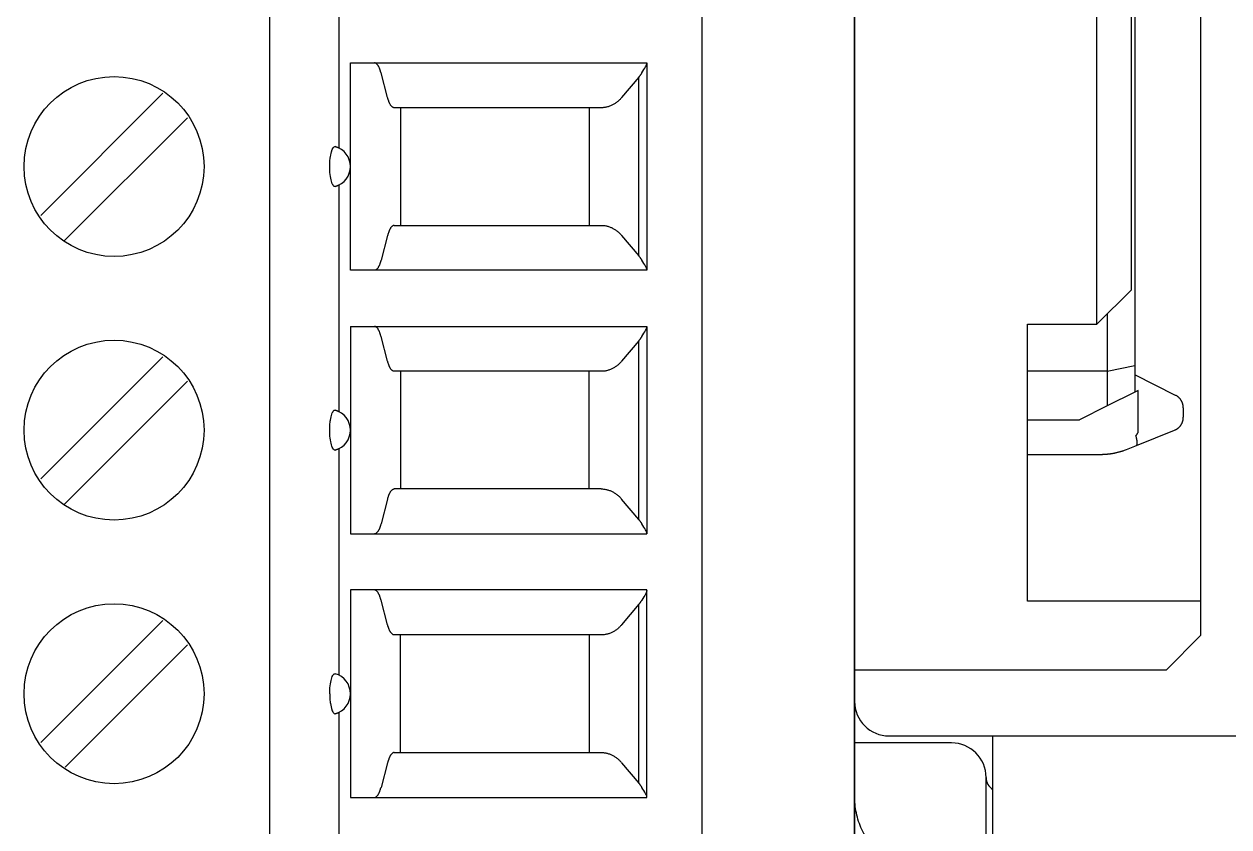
# Model space of a CAD drawing. Header units: millimetres. Extents: x 0 to 900, y 0 to 297.
# Drawn here: x 667.116 to 669.292, y 141.866 to 143.317 of the extents above; entities that cross this region are included whole.
import ezdxf

# ---------------------------------------------------------------- set-up
doc = ezdxf.new("R2010")
doc.units = ezdxf.units.MM

msp = doc.modelspace()

# ---------------------------------------------------------------- linework, layer by layer
at = {"color": 7, "linetype": 'Continuous'}
for p, q in [((668.61628072, 139.68042821), (668.61628072, 150.80542821)), ((668.61628072, 150.80542821), (668.61628072, 139.68042821)), ((669.24128072, 144.88667821), (669.24128072, 142.21167821)), ((669.12253072, 144.44667821), (669.12253072, 142.65167821)), ((669.05378197, 142.77417946), (669.05378197, 144.32418071)), ((669.11628072, 142.83667821), (669.11628072, 144.26167821)), ((667.56014697, 141.34292946), (667.56014697, 143.82292821)), ((668.34128197, 141.34292946), (668.34128197, 143.82292821)), ((667.68505947, 143.09268446), (667.68505947, 143.50192321)), ((667.70578447, 143.24667946), (668.24128072, 143.24667946)), ((667.70578447, 142.87167946), (667.70578447, 143.24667946)), ((668.23212197, 143.22837321), (668.23398235, 143.23141321)), ((668.23398235, 143.23141321), (668.2357101, 143.23424396)), ((668.2357101, 143.23424396), (668.23727572, 143.23685758)), ((668.23727572, 143.23685758), (668.23863447, 143.23921758)), ((668.23863447, 143.23921758), (668.23974585, 143.24129096)), ((668.23974585, 143.24129096), (668.24057772, 143.24305721)), ((668.24057772, 143.24305721), (668.24110072, 143.24450071)), ((668.24110072, 143.24450071), (668.24128072, 143.24559071)), ((668.24128072, 143.24667946), (668.24128072, 142.87167946)), ((667.77289072, 143.18373446), (667.76093072, 143.22837321)), ((668.22665697, 143.22077446), (668.19557822, 143.18373446)), ((668.22665697, 142.89758446), (668.22665697, 143.22077446)), ((667.14635572, 142.97094696), (667.36701197, 143.19160321)), ((668.15849572, 143.16542821), (667.78473072, 143.16542821)), ((667.79621447, 143.16542821), (667.79621447, 142.95292696)), ((668.13715197, 143.16542821), (668.13715197, 142.95292696)), ((667.41120697, 143.14740946), (667.18811897, 142.92432146)), ((667.66951785, 143.07691533), (667.67003135, 143.08006446)), ((667.67003135, 143.08006446), (667.6706276, 143.08300008)), ((667.6706276, 143.08300008), (667.67129747, 143.08567583)), ((667.67129747, 143.08567583), (667.67282885, 143.09015408)), ((667.67282885, 143.09015408), (667.67367885, 143.09192258)), ((667.67367885, 143.09192258), (667.67456897, 143.09333846)), ((667.67456897, 143.09333846), (667.67548897, 143.09439083)), ((667.67548897, 143.09439083), (667.6764376, 143.09507758)), ((667.6764376, 143.09507758), (667.67739947, 143.09538383)), ((667.67739947, 143.09538383), (667.67836072, 143.09530446)), ((667.66825447, 143.05917821), (667.66833235, 143.06102733)), ((667.6683336, 143.05733158), (667.66825447, 143.05917821)), ((667.66833235, 143.06102733), (667.6683691, 143.06287021)), ((667.6683691, 143.05548846), (667.6683336, 143.05733158)), ((667.6683691, 143.06287021), (667.66851385, 143.06652608)), ((667.66851385, 143.06652608), (667.66875572, 143.07011758)), ((667.66875572, 143.07011758), (667.66909197, 143.07359696)), ((667.66909197, 143.07359696), (667.66929385, 143.07527721)), ((667.66929385, 143.07527721), (667.66951785, 143.07691533)), ((667.66851385, 143.05183446), (667.6683691, 143.05548846)), ((667.6687551, 143.04824858), (667.66851385, 143.05183446)), ((667.6690926, 143.04475758), (667.6687551, 143.04824858)), ((667.66952072, 143.04141571), (667.6690926, 143.04475758)), ((667.67003397, 143.03827708), (667.66952072, 143.04141571)), ((667.67062697, 143.03536008), (667.67003397, 143.03827708)), ((667.6712976, 143.03268071), (667.67062697, 143.03536008)), ((667.67203635, 143.03028133), (667.6712976, 143.03268071)), ((667.6728306, 143.02819858), (667.67203635, 143.03028133)), ((667.67367635, 143.02643946), (667.6728306, 143.02819858)), ((667.67456947, 143.02501883), (667.67367635, 143.02643946)), ((667.67549372, 143.02396208), (667.67456947, 143.02501883)), ((667.67643672, 143.02328021), (667.67549372, 143.02396208)), ((667.6773951, 143.02297446), (667.67643672, 143.02328021)), ((667.67836072, 143.02305071), (667.6773951, 143.02297446)), ((667.68505947, 142.61643196), (667.68505947, 143.02567446)), ((667.78473072, 142.95292696), (668.15849572, 142.95292696)), ((667.77289072, 142.93462446), (667.76093072, 142.88998321)), ((668.19557822, 142.93462446), (668.22665697, 142.89758446)), ((668.23398235, 142.88694446), (668.23212197, 142.88998321)), ((668.2357101, 142.88411371), (668.23398235, 142.88694446)), ((668.23727572, 142.88150008), (668.2357101, 142.88411371)), ((668.24128072, 142.87167946), (667.70578447, 142.87167946)), ((668.23863447, 142.87914008), (668.23727572, 142.88150008)), ((668.23974585, 142.87706671), (668.23863447, 142.87914008)), ((668.24057772, 142.87530046), (668.23974585, 142.87706671)), ((668.24110072, 142.87385696), (668.24057772, 142.87530046)), ((668.24128072, 142.87276821), (668.24110072, 142.87385696)), ((669.11628072, 142.83667821), (669.05378072, 142.77417821)), ((668.92878072, 142.77417821), (669.05378072, 142.77417821)), ((668.92878072, 142.27417821), (668.92878072, 142.77417821)), ((669.07253072, 142.79292821), (669.07253197, 142.68936571)), ((667.70578447, 142.77043071), (668.24128072, 142.77043071)), ((667.70578447, 142.77043071), (667.70578447, 142.39542696)), ((667.77289072, 142.70748571), (667.76093072, 142.75212321)), ((668.23212197, 142.75212321), (668.23398235, 142.75516321)), ((668.23398235, 142.75516321), (668.2357101, 142.75799396)), ((668.2357101, 142.75799396), (668.23727572, 142.76060758)), ((668.23727572, 142.76060758), (668.23863447, 142.76296758)), ((668.23863447, 142.76296758), (668.23974585, 142.76504096)), ((668.23974585, 142.76504096), (668.24057772, 142.76680721)), ((668.24057772, 142.76680721), (668.24110072, 142.76825071)), ((668.24110072, 142.76825071), (668.24128072, 142.76933821)), ((668.24128072, 142.77043071), (668.24128072, 142.39542696)), ((668.22665697, 142.74452196), (668.19557822, 142.70748571)), ((668.22665697, 142.42133571), (668.22665697, 142.74452196)), ((667.36701197, 142.71535446), (667.14639822, 142.49474071)), ((668.15849572, 142.68917946), (667.78473072, 142.68917946)), ((667.79621447, 142.68917946), (667.79621447, 142.47667821)), ((668.13715197, 142.47667821), (668.13715197, 142.68917946)), ((669.07253197, 142.68936571), (668.92878072, 142.68917821)), ((669.07253197, 142.68936571), (669.12253072, 142.69953446)), ((669.07253197, 142.68936571), (669.07253197, 142.62667821)), ((667.41120697, 142.67115946), (667.18811822, 142.44807196)), ((669.19621072, 142.64577571), (669.12253072, 142.68261446)), ((669.12253072, 142.65167696), (669.07253197, 142.62667821)), ((669.12829572, 142.65456071), (669.12253072, 142.65167821)), ((669.12829447, 142.57844696), (669.12829447, 142.65456071)), ((669.07253072, 142.62667821), (669.02253072, 142.60167821)), ((669.21003072, 142.62341571), (669.21003072, 142.60610446)), ((667.66929385, 142.59902721), (667.66951785, 142.60066533)), ((667.66951785, 142.60066533), (667.67003135, 142.60381446)), ((667.67003135, 142.60381446), (667.6706276, 142.60675008)), ((667.6706276, 142.60675008), (667.67129747, 142.60942583)), ((667.67129747, 142.60942583), (667.67282885, 142.61390408)), ((667.67282885, 142.61390408), (667.67367885, 142.61567258)), ((667.67367885, 142.61567258), (667.67456897, 142.61708846)), ((667.67456897, 142.61708846), (667.67548897, 142.61814083)), ((667.67548897, 142.61814083), (667.6764376, 142.61882758)), ((667.6764376, 142.61882758), (667.67739947, 142.61913383)), ((667.67739947, 142.61913383), (667.67836072, 142.61905571)), ((668.92878197, 142.60167821), (669.02252947, 142.60167821)), ((667.66832197, 142.58292946), (667.66833235, 142.58477733)), ((667.6683336, 142.58108158), (667.66832197, 142.58292946)), ((667.66833235, 142.58477733), (667.6683691, 142.58662021)), ((667.6683691, 142.57923846), (667.6683336, 142.58108158)), ((667.6683691, 142.58662021), (667.66851385, 142.59027608)), ((667.66851385, 142.57558446), (667.6683691, 142.57923846)), ((667.66851385, 142.59027608), (667.66875572, 142.59386758)), ((667.66875572, 142.59386758), (667.66909197, 142.59734696)), ((667.66909197, 142.59734696), (667.66929385, 142.59902721)), ((669.12517697, 142.55523696), (669.19431572, 142.58289196)), ((667.6687551, 142.57199858), (667.66851385, 142.57558446)), ((667.6690926, 142.56850758), (667.6687551, 142.57199858)), ((667.66952072, 142.56516571), (667.6690926, 142.56850758)), ((667.67003397, 142.56202708), (667.66952072, 142.56516571)), ((667.67062697, 142.55911008), (667.67003397, 142.56202708)), ((667.6712976, 142.55643071), (667.67062697, 142.55911008)), ((667.67203635, 142.55403133), (667.6712976, 142.55643071)), ((667.6728306, 142.55194858), (667.67203635, 142.55403133)), ((667.67367635, 142.55018946), (667.6728306, 142.55194858)), ((667.67456947, 142.54876883), (667.67367635, 142.55018946)), ((667.67549372, 142.54771208), (667.67456947, 142.54876883)), ((667.67643672, 142.54703021), (667.67549372, 142.54771208)), ((667.6773951, 142.54672446), (667.67643672, 142.54703021)), ((667.67836072, 142.54680196), (667.6773951, 142.54672446)), ((667.68505947, 142.14018321), (667.68505947, 142.54942571)), ((668.92878197, 142.53918071), (669.06095822, 142.53917821)), ((669.10738197, 142.54811946), (669.12517697, 142.55523696)), ((668.15849572, 142.47667821), (667.78473072, 142.47667821)), ((667.77289072, 142.45837196), (667.76093072, 142.41373446)), ((668.22665697, 142.42133571), (668.19557822, 142.45837196)), ((668.23398235, 142.41069446), (668.23212197, 142.41373446)), ((668.2357101, 142.40786371), (668.23398235, 142.41069446)), ((668.23727572, 142.40525008), (668.2357101, 142.40786371)), ((668.23863447, 142.40289008), (668.23727572, 142.40525008)), ((667.70578447, 142.39542696), (668.24128072, 142.39542696)), ((668.23974585, 142.40081671), (668.23863447, 142.40289008)), ((668.24057772, 142.39905046), (668.23974585, 142.40081671)), ((668.24110072, 142.39760696), (668.24057772, 142.39905046)), ((668.24128072, 142.39651946), (668.24110072, 142.39760696)), ((668.24128072, 142.29417821), (667.70578447, 142.29417821)), ((667.70578447, 142.29417821), (667.70578447, 141.91917821)), ((667.77289072, 142.23123446), (667.76093072, 142.27587196)), ((668.23398235, 142.27891321), (668.23212197, 142.27587196)), ((668.2357101, 142.28174396), (668.23398235, 142.27891321)), ((668.23727572, 142.28435758), (668.2357101, 142.28174396)), ((668.23863447, 142.28671758), (668.23727572, 142.28435758)), ((668.23974585, 142.28879096), (668.23863447, 142.28671758)), ((668.24057772, 142.29055721), (668.23974585, 142.28879096)), ((668.24110072, 142.29200071), (668.24057772, 142.29055721)), ((668.24128072, 142.29308946), (668.24110072, 142.29200071)), ((668.24128072, 141.91917821), (668.24128072, 142.29417821)), ((669.24128072, 142.27417821), (668.92878072, 142.27417821)), ((668.22665697, 142.26827321), (668.19557822, 142.23123446)), ((668.22665697, 141.94508321), (668.22665697, 142.26827321)), ((667.36701322, 142.23910321), (667.14637822, 142.01847196)), ((668.15849572, 142.21292696), (667.78473072, 142.21292696)), ((667.79621447, 142.00042946), (667.79621447, 142.21293071)), ((668.13715197, 142.21293071), (668.13715197, 142.00042946)), ((669.24128072, 142.21167821), (669.17878072, 142.14917821)), ((667.41120697, 142.19491071), (667.19054947, 141.97425321)), ((667.67549372, 142.14189558), (667.67643672, 142.14257746)), ((667.67643672, 142.14257746), (667.6773951, 142.14288321)), ((667.6773951, 142.14288321), (667.67836072, 142.14280696)), ((669.17878072, 142.14917821), (668.61628072, 142.14917821)), ((667.6687551, 142.11760908), (667.6690926, 142.12110008)), ((667.6690926, 142.12110008), (667.66952072, 142.12444196)), ((667.66952072, 142.12444196), (667.67003397, 142.12758058)), ((667.67003397, 142.12758058), (667.67062697, 142.13049758)), ((667.67062697, 142.13049758), (667.6712976, 142.13317696)), ((667.6712976, 142.13317696), (667.67203635, 142.13557696)), ((667.67203635, 142.13557696), (667.6728306, 142.13765908)), ((667.6728306, 142.13765908), (667.67367635, 142.13941821)), ((667.67367635, 142.13941821), (667.67456947, 142.14083883)), ((667.67456947, 142.14083883), (667.67549372, 142.14189558)), ((667.66825447, 142.10668071), (667.66833235, 142.10852608)), ((667.66825447, 142.10668071), (667.66833235, 142.10483033)), ((667.66833235, 142.10852608), (667.6683691, 142.11036921)), ((667.66833235, 142.10483033), (667.6683691, 142.10298746)), ((667.6683691, 142.11036921), (667.66851385, 142.11402321)), ((667.6683691, 142.10298746), (667.66851385, 142.09933158)), ((667.66851385, 142.11402321), (667.6687551, 142.11760908)), ((667.66851385, 142.09933158), (667.66875572, 142.09574008)), ((667.66875572, 142.09574008), (667.66909197, 142.09226071)), ((667.66909197, 142.09226071), (667.66929385, 142.09058046)), ((667.66929385, 142.09058046), (667.66951785, 142.08894233)), ((667.66951785, 142.08894233), (667.67003135, 142.08579321)), ((667.67003135, 142.08579321), (667.6706276, 142.08285758)), ((667.6706276, 142.08285758), (667.67129747, 142.08018183)), ((667.67129747, 142.08018183), (667.67282885, 142.07570358)), ((667.67282885, 142.07570358), (667.67367885, 142.07393508)), ((667.67367885, 142.07393508), (667.67456897, 142.07251921)), ((667.67456897, 142.07251921), (667.67548897, 142.07146683)), ((667.67548897, 142.07146683), (667.6764376, 142.07078008)), ((667.6764376, 142.07078008), (667.67739947, 142.07047383)), ((667.67739947, 142.07047383), (667.67836072, 142.07055321)), ((667.68505947, 141.66393446), (667.68505947, 142.07317321)), ((668.79128072, 142.01792821), (668.61628072, 142.01792821)), ((668.67878072, 142.03042821), (680.42878072, 142.03042821)), ((668.86628072, 141.49292821), (668.86628072, 142.03042821)), ((667.78473072, 142.00042946), (668.15849572, 142.00042946)), ((667.77289072, 141.98212321), (667.76093072, 141.93748571)), ((668.19557822, 141.98212321), (668.22665697, 141.94508321)), ((668.85378072, 141.17417821), (668.85378072, 141.95542821)), ((668.23398235, 141.93444446), (668.23212197, 141.93748571)), ((668.2357101, 141.93161371), (668.23398235, 141.93444446)), ((668.23727572, 141.92900008), (668.2357101, 141.93161371)), ((668.23863447, 141.92664008), (668.23727572, 141.92900008)), ((668.23974585, 141.92456671), (668.23863447, 141.92664008)), ((668.24057772, 141.92280046), (668.23974585, 141.92456671)), ((667.70578447, 141.91917821), (668.24128072, 141.91917821)), ((668.24110072, 141.92135696), (668.24057772, 141.92280046)), ((668.24128072, 141.92026696), (668.24110072, 141.92135696))]:
    msp.add_line(p, q, dxfattribs=at)
for points in [[(667.76093072, 143.22837321), (667.7607296, 143.22911183), (667.7605216, 143.22984846), (667.76030685, 143.23058333), (667.76008522, 143.23131596), (667.75984747, 143.23207421), (667.75961035, 143.23280208), (667.75933035, 143.23362746), (667.7590751, 143.23434921), (667.75879697, 143.23510346), (667.7585221, 143.23581796), (667.7582481, 143.23650058), (667.75795172, 143.23720646), (667.75768385, 143.23781708), (667.75736435, 143.23851271), (667.75703072, 143.23920171), (667.75669235, 143.23986346), (667.7563276, 143.24053646), (667.75590547, 143.24126496), (667.75549635, 143.24192133), (667.75506897, 143.24255633), (667.75465422, 143.24312496), (667.75417672, 143.24372308), (667.75363172, 143.24433408), (667.7529961, 143.24495296), (667.75235472, 143.24547808), (667.75170835, 143.24590908), (667.7510576, 143.24624533), (667.75040335, 143.24648608), (667.74974622, 143.24663108), (667.74908697, 143.24667946)], [(668.22665697, 143.22077446), (668.22705647, 143.22125458), (668.2274511, 143.22173883), (668.22784072, 143.22222696), (668.22822535, 143.22271908), (668.22860497, 143.22321483), (668.22897947, 143.22371433), (668.22934922, 143.22421783), (668.2297136, 143.22472471), (668.23007297, 143.22523533), (668.23042735, 143.22574958), (668.2307766, 143.22626733), (668.2311206, 143.22678871), (668.23145947, 143.22731333), (668.23179335, 143.22784146), (668.23212197, 143.22837321)], [(667.78473072, 143.16542821), (667.78407185, 143.16547696), (667.78341497, 143.16562208), (667.78276097, 143.16586296), (667.78211035, 143.16619908), (667.7814641, 143.16662996), (667.78082285, 143.16715508), (667.78018722, 143.16777383), (667.7796766, 143.16834383), (667.7791971, 143.16894033), (667.7787146, 143.16960183), (667.7783226, 143.17018633), (667.7779176, 143.17083583), (667.77752872, 143.17150446), (667.7771266, 143.17224421), (667.77677835, 143.17292583), (667.77644535, 143.17361496), (667.77612622, 143.17431071), (667.77582847, 143.17499183), (667.77553385, 143.17569833), (667.77528622, 143.17631746), (667.77501197, 143.17703208), (667.7747576, 143.17772233), (667.77450197, 143.17844383), (667.7742431, 143.17920496), (667.7740051, 143.17993233), (667.7737436, 143.18076383), (667.77352197, 143.18149646), (667.77330735, 143.18223108), (667.77309935, 143.18296771), (667.77289072, 143.18373446)], [(668.19557822, 143.18373446), (668.19464997, 143.18265496), (668.19369535, 143.18159871), (668.19271472, 143.18056646), (668.19170822, 143.17955946), (668.19067635, 143.17857858), (668.18961935, 143.17762483), (668.18853747, 143.17669921), (668.18743147, 143.17580271), (668.1863016, 143.17493646), (668.18514847, 143.17410146), (668.1839726, 143.17329871), (668.1827746, 143.17252933), (668.18155535, 143.17179433), (668.18031535, 143.17109471), (668.17905547, 143.17043158), (668.17777672, 143.16980571), (668.17647972, 143.16921833), (668.17516585, 143.16867021), (668.17383572, 143.16816221), (668.17249085, 143.16769533), (668.17113197, 143.16727021), (668.1697606, 143.16688783), (668.16837797, 143.16654858), (668.1669851, 143.16625321), (668.16558372, 143.16600233), (668.16417497, 143.16579646), (668.16276035, 143.16563571), (668.16134135, 143.16552071), (668.15984822, 143.16544921), (668.15849572, 143.16542821)], [(667.67836072, 143.09530446), (667.67882197, 143.09517058), (667.6792816, 143.09503058), (667.6797391, 143.09488483), (667.68019485, 143.09473321), (667.68064835, 143.09457571), (667.68109972, 143.09441246), (667.68154922, 143.09424333), (667.68199622, 143.09406846), (667.6824411, 143.09388783), (667.68288372, 143.09370146), (667.68332372, 143.09350946), (667.68376147, 143.09331171), (667.6841966, 143.09310833), (667.68462922, 143.09289921), (667.68505947, 143.09268446)], [(667.68505947, 143.02567446), (667.68462985, 143.02545971), (667.68419685, 143.02525033), (667.68376147, 143.02504658), (667.68332385, 143.02484871), (667.6828836, 143.02465646), (667.6824411, 143.02446996), (667.6819961, 143.02428908), (667.68154897, 143.02411396), (667.68109972, 143.02394471), (667.6806481, 143.02378121), (667.6801946, 143.02362346), (667.6797391, 143.02347158), (667.67928147, 143.02332546), (667.6788221, 143.02318521), (667.67836072, 143.02305071)], [(667.78473072, 142.95292696), (667.78407185, 142.95287921), (667.78341497, 142.95273483), (667.78276097, 142.95249446), (667.78211035, 142.95215858), (667.7814641, 142.95172783), (667.78082285, 142.95120283), (667.78018722, 142.95058408), (667.77967672, 142.95001396), (667.77919722, 142.94941758), (667.7787146, 142.94875583), (667.7783226, 142.94817133), (667.7779176, 142.94752196), (667.77752872, 142.94685333), (667.7771266, 142.94611346), (667.77677847, 142.94543196), (667.77644535, 142.94474283), (667.77612622, 142.94404721), (667.77582847, 142.94336596), (667.77553385, 142.94265958), (667.77528622, 142.94204033), (667.77501197, 142.94132583), (667.7747576, 142.94063571), (667.77450197, 142.93991421), (667.7742431, 142.93915321), (667.7740051, 142.93842583), (667.7737436, 142.93759458), (667.77352197, 142.93686196), (667.77330735, 142.93612733), (667.77309935, 142.93539071), (667.77289072, 142.93462446)], [(668.15849572, 142.95292696), (668.15991922, 142.95290433), (668.16127035, 142.95284033), (668.16261697, 142.95273483), (668.1640321, 142.95257908), (668.16536972, 142.95238933), (668.16670335, 142.95215858), (668.16809797, 142.95187233), (668.16941897, 142.95155821), (668.1707361, 142.95120283), (668.1720986, 142.95078996), (668.17339947, 142.95035208), (668.17469647, 142.94987221), (668.17601622, 142.94933808), (668.17729322, 142.94877646), (668.17856572, 142.94817133), (668.17983297, 142.94752246), (668.1810781, 142.94683821), (668.18231085, 142.94611346), (668.18351697, 142.94535721), (668.18471535, 142.94455746), (668.18590047, 142.94371721), (668.1870386, 142.94286183), (668.18818597, 142.94194896), (668.18931897, 142.94099508), (668.19038297, 142.94004921), (668.1914746, 142.93902521), (668.1925501, 142.93795996), (668.1935351, 142.93693196), (668.19456585, 142.93579896), (668.1954966, 142.93472158)], [(667.76093072, 142.88998321), (667.76072947, 142.88924471), (667.76052147, 142.88850808), (667.76030685, 142.88777333), (667.76008522, 142.88704071), (667.75984747, 142.88628283), (667.75961035, 142.88555508), (667.75933035, 142.88472983), (667.7590751, 142.88400821), (667.75879697, 142.88325396), (667.7585221, 142.88253958), (667.7582481, 142.88185696), (667.75795185, 142.88115108), (667.75768397, 142.88054046), (667.75736435, 142.87984496), (667.75703072, 142.87915608), (667.75669235, 142.87849421), (667.75632772, 142.87782121), (667.75590547, 142.87709271), (667.75549635, 142.87643633), (667.75506897, 142.87580133), (667.75465422, 142.87523283), (667.75417672, 142.87463471), (667.75363172, 142.87402383), (667.7529961, 142.87340521), (667.75235472, 142.87288021), (667.75170835, 142.87244933), (667.7510576, 142.87211333), (667.75040335, 142.87187271), (667.74974622, 142.87172783), (667.74908697, 142.87167946)], [(668.23212197, 142.88998321), (668.2317936, 142.89051471), (668.23145972, 142.89104333), (668.2311206, 142.89156833), (668.2307766, 142.89208983), (668.23042735, 142.89260783), (668.23007297, 142.89312221), (668.22971347, 142.89363308), (668.22934897, 142.89414008), (668.22897947, 142.89464346), (668.22860485, 142.89514333), (668.22822522, 142.89563921), (668.22784072, 142.89613133), (668.2274511, 142.89661958), (668.22705647, 142.89710396), (668.22665697, 142.89758446)], [(667.76093072, 142.75212321), (667.7607296, 142.75286183), (667.7605216, 142.75359846), (667.76030685, 142.75433333), (667.76008522, 142.75506608), (667.75984747, 142.75582421), (667.75961035, 142.75655208), (667.75933035, 142.75737746), (667.7590751, 142.75809921), (667.75879697, 142.75885346), (667.7585221, 142.75956796), (667.75824797, 142.76025058), (667.75795172, 142.76095646), (667.75768385, 142.76156708), (667.75736422, 142.76226271), (667.75703072, 142.76295171), (667.75669235, 142.76361346), (667.7563276, 142.76428646), (667.75590547, 142.76501508), (667.75549635, 142.76567133), (667.75506897, 142.76630646), (667.75465422, 142.76687496), (667.75417672, 142.76747321), (667.75363172, 142.76808408), (667.7529961, 142.76870308), (667.75235472, 142.76922833), (667.75170835, 142.76965933), (667.7510576, 142.76999571), (667.75040335, 142.77023671), (667.74974622, 142.77038196), (667.74908697, 142.77043071)], [(668.22665697, 142.74452196), (668.22705622, 142.74500233), (668.22745097, 142.74548721), (668.22784072, 142.74597571), (668.22822535, 142.74646796), (668.22860497, 142.74696408), (668.22897947, 142.74746383), (668.22934922, 142.74796746), (668.2297136, 142.74847446), (668.23007297, 142.74898521), (668.23042747, 142.74949958), (668.2307766, 142.75001733), (668.2311206, 142.75053858), (668.2314596, 142.75106346), (668.23179335, 142.75159158), (668.23212197, 142.75212321)], [(667.78473072, 142.68917946), (667.78407185, 142.68922783), (667.78341497, 142.68937271), (667.78276097, 142.68961333), (667.78211035, 142.68994933), (667.7814641, 142.69038021), (667.78082285, 142.69090521), (667.78018722, 142.69152383), (667.7796766, 142.69209396), (667.77919697, 142.69269046), (667.7787146, 142.69335183), (667.7783226, 142.69393633), (667.7779176, 142.69458583), (667.77752872, 142.69525446), (667.7771266, 142.69599421), (667.77677835, 142.69667583), (667.77644535, 142.69736496), (667.7761261, 142.69806071), (667.77582847, 142.69874196), (667.77553385, 142.69944846), (667.77528622, 142.70006771), (667.77501197, 142.70078221), (667.7747576, 142.70147258), (667.7745021, 142.70219408), (667.7742431, 142.70295533), (667.7740051, 142.70368283), (667.77374372, 142.70451446), (667.7735221, 142.70524708), (667.77330747, 142.70598183), (667.77309947, 142.70671858), (667.77289072, 142.70748571)], [(668.19557822, 142.70748571), (668.1946501, 142.70640608), (668.19369547, 142.70534971), (668.19271497, 142.70431746), (668.1917086, 142.70331033), (668.19067672, 142.70232933), (668.18961972, 142.70137546), (668.18853797, 142.70044971), (668.18743197, 142.69955321), (668.1863021, 142.69868696), (668.18514897, 142.69785183), (668.1839731, 142.69704908), (668.1827751, 142.69627971), (668.18155572, 142.69554458), (668.18031572, 142.69484496), (668.17905597, 142.69418183), (668.1777771, 142.69355596), (668.17648022, 142.69296846), (668.17516622, 142.69242033), (668.1738361, 142.69191233), (668.1724911, 142.69144546), (668.17113235, 142.69102046), (668.16976097, 142.69063796), (668.16837822, 142.69029883), (668.16698535, 142.69000358), (668.16558385, 142.68975271), (668.1641751, 142.68954696), (668.16276047, 142.68938633), (668.16134135, 142.68927146), (668.15984822, 142.68920021), (668.15849572, 142.68917946)], [(669.21003072, 142.62341571), (669.21001697, 142.62424196), (669.20999997, 142.62465896), (669.20997572, 142.62507571), (669.2099436, 142.62549846), (669.20990447, 142.62592071), (669.20985797, 142.62634671), (669.20980447, 142.62677196), (669.20974247, 142.62720121), (669.20967322, 142.62762946), (669.2095951, 142.62806146), (669.20950947, 142.62849196), (669.20941572, 142.62892533), (669.20931447, 142.62935696), (669.20920385, 142.62979046), (669.20908572, 142.63022196), (669.20895897, 142.63065558), (669.20882447, 142.63108696), (669.20868022, 142.63151958), (669.20852822, 142.63194946), (669.2083671, 142.63238033), (669.20819822, 142.63280821), (669.20802085, 142.63323546), (669.20783572, 142.63365946), (669.20764022, 142.63408321), (669.20743697, 142.63450321), (669.20722522, 142.63492146), (669.20700572, 142.63533571), (669.20677647, 142.63574846), (669.20653947, 142.63615696), (669.20629447, 142.63656246), (669.20604197, 142.63696321), (669.2057801, 142.63736008), (669.20551072, 142.63775196), (669.2052331, 142.63814083), (669.20494822, 142.63852446), (669.20465435, 142.63890358), (669.20435322, 142.63927696), (669.2040461, 142.63964433), (669.20373197, 142.64000571), (669.20341322, 142.64035983), (669.20308822, 142.64070821), (669.2027491, 142.64105346), (669.20240322, 142.64139196), (669.20204272, 142.64173058), (669.20167447, 142.64206071), (669.2013266, 142.64236946), (669.20097322, 142.64267196), (669.20065035, 142.64294308), (669.20032572, 142.64321196), (669.19989397, 142.64352858), (669.19945447, 142.64383446), (669.19876797, 142.64428158), (669.19806322, 142.64469946), (669.1971426, 142.64524721), (669.19621072, 142.64577571)], [(667.67836072, 142.61905571), (667.67882197, 142.61892158), (667.6792816, 142.61878146), (667.6797391, 142.61863546), (667.68019485, 142.61848358), (667.68064835, 142.61832596), (667.68109972, 142.61816258), (667.68154922, 142.61799321), (667.68199622, 142.61781821), (667.6824411, 142.61763746), (667.68288372, 142.61745071), (667.68332372, 142.61725846), (667.68376147, 142.61706033), (667.68419647, 142.61685671), (667.68462922, 142.61664721), (667.68505947, 142.61643196)], [(669.19431572, 142.58289196), (669.19523197, 142.58328071), (669.19568722, 142.58348921), (669.19613822, 142.58370696), (669.19658747, 142.58393621), (669.19703197, 142.58417446), (669.19747447, 142.58442196), (669.19791197, 142.58467821), (669.19834597, 142.58494571), (669.19877447, 142.58522196), (669.19919935, 142.58550771), (669.19961822, 142.58580196), (669.20003197, 142.58610596), (669.20043947, 142.58641821), (669.2008416, 142.58673971), (669.20123697, 142.58706946), (669.2016261, 142.58740796), (669.20200822, 142.58775446), (669.20238372, 142.58810871), (669.20275197, 142.58847071), (669.2031121, 142.58884021), (669.20346447, 142.58921696), (669.2038091, 142.58960096), (669.20414572, 142.58999196), (669.20447297, 142.59038858), (669.20479197, 142.59079196), (669.20510247, 142.59120133), (669.20540447, 142.59161696), (669.20569697, 142.59203708), (669.20598072, 142.59246321), (669.20625447, 142.59289233), (669.20651947, 142.59332696), (669.20677397, 142.59376571), (669.20701947, 142.59420946), (669.2072546, 142.59465521), (669.20748072, 142.59510571), (669.2076966, 142.59555796), (669.20790322, 142.59601446), (669.20809897, 142.59647008), (669.20828572, 142.59692946), (669.20846185, 142.59738596), (669.20862947, 142.59784571), (669.2087866, 142.59831233), (669.20893447, 142.59878196), (669.2090731, 142.59925921), (669.20920072, 142.59973946), (669.20931797, 142.60018971), (669.20942697, 142.60064196), (669.20952097, 142.60104971), (669.20961197, 142.60145821), (669.20969622, 142.60197421), (669.20976822, 142.60249196), (669.20985397, 142.60327558), (669.20990822, 142.60406196), (669.20997985, 142.60508258), (669.21003072, 142.60610446)], [(669.12451822, 142.57261071), (669.12477822, 142.57299571), (669.12484322, 142.57309258), (669.12490822, 142.57318946), (669.12503697, 142.57338196), (669.12510197, 142.57347883), (669.12516697, 142.57357571), (669.12523135, 142.57367258), (669.1253601, 142.57386633), (669.12542447, 142.57396321), (669.12548822, 142.57406008), (669.12555197, 142.57415696), (669.12561635, 142.57425383), (669.12568072, 142.57435071), (669.12580822, 142.57454571), (669.12593572, 142.57473946), (669.12606322, 142.57493446), (669.12618947, 142.57512946), (669.12631697, 142.57532446), (669.1263801, 142.57542133), (669.12644322, 142.57551821), (669.12656822, 142.57571321), (669.12669447, 142.57590821), (669.12681947, 142.57610321), (669.12688197, 142.57620133), (669.12694447, 142.57629946), (669.12706947, 142.57649446), (669.12719197, 142.57668821), (669.12725447, 142.57678633), (669.12731697, 142.57688446), (669.12744447, 142.57708571), (669.12756322, 142.57727571), (669.12767072, 142.57744696), (669.12780822, 142.57766571), (669.12791397, 142.57783496), (669.12801947, 142.57800446), (669.1281571, 142.57822571), (669.12829447, 142.57844696)], [(669.12517697, 142.55523571), (669.12539197, 142.55534196), (669.1254961, 142.55540858), (669.12559447, 142.55548321), (669.12569347, 142.55556908), (669.12578572, 142.55566196), (669.12587747, 142.55576646), (669.12596197, 142.55587696), (669.1260471, 142.55600133), (669.12612447, 142.55613071), (669.12620222, 142.55627496), (669.12627197, 142.55642321), (669.12634147, 142.55658671), (669.12640322, 142.55675321), (669.12646385, 142.55693646), (669.12651697, 142.55712196), (669.12656935, 142.55732483), (669.12661447, 142.55752946), (669.12665785, 142.55775071), (669.12669447, 142.55797321), (669.12672835, 142.55821408), (669.12675572, 142.55845571), (669.12677997, 142.55871421), (669.12679822, 142.55897321), (669.12681297, 142.55925058), (669.12682197, 142.55952821), (669.12682722, 142.55982196), (669.12682697, 142.56011571), (669.12682197, 142.56042571), (669.12681197, 142.56073571), (669.12679747, 142.56106146), (669.12677822, 142.56138696), (669.12675422, 142.56172771), (669.12672572, 142.56206821), (669.12669222, 142.56242283), (669.12665447, 142.56277696), (669.12661097, 142.56314533), (669.12656322, 142.56351321), (669.12651135, 142.56389096), (669.12645572, 142.56426821), (669.12639497, 142.56465408), (669.12633072, 142.56503946), (669.12626072, 142.56544171), (669.12618697, 142.56584321), (669.12610535, 142.56626421), (669.12601947, 142.56668446), (669.1259371, 142.56708471), (669.12585197, 142.56748446), (669.12577247, 142.56785021), (669.12569197, 142.56821571), (669.12557722, 142.56869371), (669.12545822, 142.56917071), (669.12526472, 142.56991521), (669.12506072, 142.57065696), (669.12479272, 142.57163471), (669.12451822, 142.57261071)], [(667.68505947, 142.54942571), (667.68462985, 142.54921083), (667.68419685, 142.54900108), (667.68376147, 142.54879733), (667.68332385, 142.54859921), (667.6828836, 142.54840683), (667.6824411, 142.54822021), (667.6819961, 142.54803933), (667.68154897, 142.54786433), (667.68109972, 142.54769508), (667.6806481, 142.54753158), (667.6801946, 142.54737396), (667.6797391, 142.54722221), (667.67928147, 142.54707621), (667.6788221, 142.54693621), (667.67836072, 142.54680196)], [(669.06095822, 142.53917821), (669.06244822, 142.53918821), (669.06319635, 142.53919908), (669.06394447, 142.53921446), (669.06469647, 142.53923471), (669.06544822, 142.53925946), (669.06620335, 142.53928908), (669.06695822, 142.53932321), (669.0677171, 142.53936158), (669.06847572, 142.53940446), (669.06923647, 142.53945283), (669.06999697, 142.53950571), (669.07076147, 142.53956396), (669.07152572, 142.53962696), (669.07229222, 142.53969396), (669.07305822, 142.53976571), (669.07382785, 142.53984333), (669.07459697, 142.53992571), (669.07536847, 142.54001271), (669.07613947, 142.54010446), (669.07691347, 142.54020146), (669.07768697, 142.54030321), (669.07846297, 142.54041021), (669.07923822, 142.54052196), (669.08001547, 142.54063958), (669.08079197, 142.54076196), (669.0815711, 142.54089021), (669.08234947, 142.54102321), (669.0831306, 142.54116133), (669.08391072, 142.54130446), (669.08469247, 142.54145258), (669.08547322, 142.54160571), (669.08625622, 142.54176508), (669.08703822, 142.54192946), (669.08782247, 142.54209946), (669.08860572, 142.54227446), (669.08939197, 142.54245558), (669.09017697, 142.54264196), (669.0909601, 142.54283258), (669.09174197, 142.54302821), (669.09252135, 142.54322833), (669.09329947, 142.54343321), (669.09409085, 142.54364871), (669.09488072, 142.54386946), (669.09569047, 142.54410246), (669.09649822, 142.54434196), (669.09725822, 142.54456783), (669.09801697, 142.54479821), (669.0987041, 142.54500946), (669.09939072, 142.54522196), (669.10027135, 142.54551508), (669.10114947, 142.54581571), (669.1025031, 142.54629571), (669.10384947, 142.54679571), (669.1056181, 142.54745121), (669.10738197, 142.54811946)], [(667.77289072, 142.45837196), (667.7730916, 142.45911058), (667.77329922, 142.45984733), (667.7735136, 142.46058221), (667.77373497, 142.46131496), (667.77397272, 142.46207358), (667.7742096, 142.46280146), (667.77448935, 142.46362708), (667.77474447, 142.46434883), (667.77502235, 142.46510321), (667.7752971, 142.46581771), (667.77557122, 142.46650046), (667.77586735, 142.46720633), (667.7761351, 142.46781708), (667.77645472, 142.46851258), (667.77678822, 142.46920158), (667.7771266, 142.46986346), (667.77749135, 142.47053646), (667.77791347, 142.47126496), (667.7783226, 142.47192133), (667.77874997, 142.47255633), (667.77916472, 142.47312496), (667.77964222, 142.47372308), (667.78018722, 142.47433408), (667.78082285, 142.47495283), (667.7814641, 142.47547796), (667.78211035, 142.47590883), (667.78276097, 142.47624483), (667.78341497, 142.47648546), (667.78407185, 142.47663008), (667.78473072, 142.47667821)], [(668.15849572, 142.47667821), (668.15991922, 142.47665546), (668.16127035, 142.47659108), (668.16261697, 142.47648546), (668.16403222, 142.47632958), (668.16536985, 142.47613971), (668.16670335, 142.47590883), (668.16809797, 142.47562246), (668.16941897, 142.47530833), (668.1707361, 142.47495283), (668.1720986, 142.47453996), (668.17339947, 142.47410208), (668.17469647, 142.47362221), (668.17601622, 142.47308808), (668.17729322, 142.47252646), (668.17856572, 142.47192133), (668.17983297, 142.47127233), (668.1810781, 142.47058821), (668.18231085, 142.46986346), (668.1835171, 142.46910708), (668.18471535, 142.46830733), (668.18590047, 142.46746708), (668.1870386, 142.46661158), (668.18818597, 142.46569858), (668.18931897, 142.46474458), (668.19038285, 142.46379858), (668.1914746, 142.46277421), (668.1925501, 142.46170871), (668.19353497, 142.46068058), (668.19456572, 142.45954708), (668.19549635, 142.45846946)], [(667.76093072, 142.41373446), (667.7607296, 142.41299583), (667.7605216, 142.41225921), (667.76030685, 142.41152433), (667.76008522, 142.41079171), (667.75984747, 142.41003346), (667.75961035, 142.40930558), (667.75933035, 142.40848021), (667.7590751, 142.40775846), (667.75879697, 142.40700421), (667.7585221, 142.40628971), (667.7582481, 142.40560708), (667.75795172, 142.40490121), (667.75768385, 142.40429058), (667.75736435, 142.40359496), (667.75703072, 142.40290596), (667.75669235, 142.40224421), (667.7563276, 142.40157121), (667.75590547, 142.40084271), (667.75549635, 142.40018633), (667.75506897, 142.39955133), (667.75465422, 142.39898271), (667.7541766, 142.39838458), (667.75363172, 142.39777371), (667.7529961, 142.39715496), (667.75235472, 142.39662983), (667.75170835, 142.39619883), (667.7510576, 142.39586246), (667.75040335, 142.39562133), (667.74974622, 142.39547608), (667.74908697, 142.39542696)], [(668.23212197, 142.41373446), (668.23179347, 142.41426583), (668.2314596, 142.41479421), (668.2311206, 142.41531908), (668.23077647, 142.41584046), (668.23042735, 142.41635821), (668.23007297, 142.41687246), (668.22971347, 142.41738346), (668.2293491, 142.41789046), (668.22897947, 142.41839383), (668.22860485, 142.41889371), (668.22822535, 142.41938971), (668.22784072, 142.41988196), (668.2274511, 142.42037033), (668.2270566, 142.42085496), (668.22665697, 142.42133571)], [(667.76093072, 142.27587196), (667.7607296, 142.27661058), (667.7605216, 142.27734733), (667.76030697, 142.27808208), (667.76008535, 142.27881496), (667.75984747, 142.27957358), (667.75961035, 142.28030146), (667.75933035, 142.28112708), (667.7590751, 142.28184883), (667.75879697, 142.28260321), (667.7585221, 142.28331771), (667.7582481, 142.28400046), (667.75795185, 142.28470633), (667.75768385, 142.28531708), (667.75736435, 142.28601271), (667.75703072, 142.28670171), (667.75669235, 142.28736346), (667.7563276, 142.28803646), (667.75590547, 142.28876508), (667.75549635, 142.28942133), (667.75506897, 142.29005646), (667.75465422, 142.29062496), (667.75417672, 142.29122321), (667.75363172, 142.29183408), (667.7529961, 142.29245283), (667.75235472, 142.29297796), (667.75170835, 142.29340883), (667.7510576, 142.29374483), (667.75040335, 142.29398546), (667.74974622, 142.29413008), (667.74908697, 142.29417821)], [(668.22665697, 142.26827321), (668.22705635, 142.26875346), (668.22745097, 142.26923796), (668.22784072, 142.26972633), (668.22822535, 142.27021846), (668.22860497, 142.27071433), (668.22897947, 142.27121396), (668.22934922, 142.27171746), (668.2297136, 142.27222446), (668.23007297, 142.27273496), (668.23042747, 142.27324921), (668.2307766, 142.27376683), (668.2311206, 142.27428796), (668.2314596, 142.27481258), (668.23179335, 142.27534058), (668.23212197, 142.27587196)], [(667.78473072, 142.21292696), (667.78407185, 142.21297608), (667.78341497, 142.21312133), (667.78276097, 142.21336246), (667.78211035, 142.21369883), (667.7814641, 142.21412983), (667.78082285, 142.21465496), (667.78018722, 142.21527371), (667.7796766, 142.21584383), (667.7791971, 142.21644033), (667.7787146, 142.21710183), (667.7783226, 142.21768633), (667.7779176, 142.21833583), (667.77752872, 142.21900446), (667.7771266, 142.21974421), (667.77677835, 142.22042583), (667.77644535, 142.22111496), (667.7761261, 142.22181071), (667.77582847, 142.22249183), (667.77553385, 142.22319833), (667.77528622, 142.22381746), (667.77501197, 142.22453208), (667.7747576, 142.22522233), (667.77450197, 142.22594383), (667.7742431, 142.22670496), (667.7740051, 142.22743246), (667.7737436, 142.22826383), (667.77352197, 142.22899646), (667.77330735, 142.22973121), (667.77309935, 142.23046783), (667.77289072, 142.23123446)], [(668.19557822, 142.23123446), (668.19464997, 142.23015496), (668.19369535, 142.22909871), (668.19271472, 142.22806646), (668.19170822, 142.22705946), (668.19067635, 142.22607858), (668.18961922, 142.22512483), (668.18853747, 142.22419921), (668.18743147, 142.22330271), (668.1863016, 142.22243646), (668.18514835, 142.22160146), (668.18397247, 142.22079871), (668.1827746, 142.22002933), (668.18155522, 142.21929433), (668.18031522, 142.21859471), (668.17905547, 142.21793158), (668.1777766, 142.21730571), (668.17647972, 142.21671833), (668.17516572, 142.21617008), (668.17383572, 142.21566221), (668.17249072, 142.21519521), (668.17113197, 142.21477021), (668.1697606, 142.21438771), (668.16837785, 142.21404833), (668.1669851, 142.21375296), (668.16558372, 142.21350208), (668.16417497, 142.21329596), (668.16276035, 142.21313508), (668.16134135, 142.21301983), (668.15984822, 142.21294821), (668.15849572, 142.21292696)], [(667.67836072, 142.07055321), (667.67882197, 142.07068708), (667.6792816, 142.07082708), (667.6797391, 142.07097283), (667.68019485, 142.07112446), (667.68064835, 142.07128196), (667.68109972, 142.07144521), (667.68154922, 142.07161433), (667.68199622, 142.07178921), (667.6824411, 142.07196983), (667.68288372, 142.07215621), (667.68332372, 142.07234821), (667.68376147, 142.07254596), (667.6841966, 142.07274933), (667.68462922, 142.07295846), (667.68505947, 142.07317321)], [(667.78473072, 142.00042946), (667.78407185, 142.00038108), (667.78341497, 142.00023608), (667.78276097, 141.99999533), (667.78211035, 141.99965908), (667.7814641, 141.99922808), (667.78082285, 141.99870296), (667.78018722, 141.99808408), (667.77967672, 141.99751396), (667.7791971, 141.99691746), (667.7787146, 141.99625583), (667.7783226, 141.99567133), (667.7779176, 141.99502183), (667.77752872, 141.99435321), (667.7771266, 141.99361346), (667.77677835, 141.99293183), (667.77644535, 141.99224271), (667.7761261, 141.99154696), (667.77582847, 141.99086583), (667.77553385, 141.99015933), (667.77528622, 141.98954021), (667.77501197, 141.98882558), (667.7747576, 141.98813533), (667.77450197, 141.98741383), (667.7742431, 141.98665271), (667.7740051, 141.98592533), (667.7737436, 141.98509383), (667.77352197, 141.98436121), (667.77330735, 141.98362646), (667.77309935, 141.98288983), (667.77289072, 141.98212321)], [(668.15849572, 142.00042946), (668.15991922, 142.00040646), (668.16127035, 142.00034196), (668.16261697, 142.00023608), (668.1640321, 142.00008008), (668.16536985, 141.99989008), (668.16670335, 141.99965908), (668.16809797, 141.99937271), (668.16941897, 141.99905846), (668.1707361, 141.99870296), (668.1720986, 141.99829008), (668.17339947, 141.99785221), (668.17469647, 141.99737221), (668.17601622, 141.99683808), (668.17729322, 141.99627646), (668.17856572, 141.99567133), (668.17983297, 141.99502246), (668.1810781, 141.99433821), (668.18231085, 141.99361346), (668.18351697, 141.99285708), (668.18471535, 141.99205746), (668.18590047, 141.99121708), (668.1870386, 141.99036171), (668.18818597, 141.98944871), (668.18931897, 141.98849483), (668.19038297, 141.98754883), (668.1914746, 141.98652471), (668.1925501, 141.98545933), (668.1935351, 141.98443133), (668.19456585, 141.98329808), (668.19549647, 141.98222058)], [(667.74908697, 141.91917821), (667.74974622, 141.91922696), (667.75040335, 141.91937208), (667.7510576, 141.91961296), (667.75170835, 141.91994908), (667.75235472, 141.92037996), (667.7529961, 141.92090508), (667.75363172, 141.92152383), (667.75414235, 141.92209396), (667.75462197, 141.92269046), (667.75510435, 141.92335196), (667.75549635, 141.92393633), (667.75590147, 141.92458583), (667.75629022, 141.92525446), (667.75669235, 141.92599421), (667.7570406, 141.92667596), (667.75737372, 141.92736508), (667.75769297, 141.92806096), (667.7579906, 141.92874196), (667.75828535, 141.92944846), (667.7585331, 141.93006771), (667.75880747, 141.93078233), (667.75906197, 141.93147258), (667.75931772, 141.93219421), (667.75957685, 141.93295533), (667.75981497, 141.93368283), (667.76007672, 141.93451446), (667.76029847, 141.93524708), (667.76051347, 141.93598183), (667.7607216, 141.93671858), (667.76093072, 141.93748571)], [(668.23212197, 141.93748571), (668.23179347, 141.93801683), (668.2314596, 141.93854496), (668.2311206, 141.93906971), (668.2307766, 141.93959083), (668.23042735, 141.94010846), (668.23007297, 141.94062258), (668.22971347, 141.94113333), (668.2293491, 141.94164021), (668.22897947, 141.94214333), (668.22860485, 141.94264308), (668.22822535, 141.94313871), (668.22784072, 141.94363071), (668.2274511, 141.94411871), (668.2270566, 141.94460296), (668.22665697, 141.94508321)]]:
    msp.add_lwpolyline(points, dxfattribs=at)
for centre in [(667.27878072, 143.05917946), (667.27878072, 142.58292946), (667.27878072, 142.10667946)]:
    msp.add_circle(centre, 0.1625, dxfattribs=at)
for centre, radius, start, end in [((667.66814822, 143.05917946), 0.03754275, 0, 74.21624), ((667.66814822, 143.05917821), 0.03754275, 285.78376, 0.00001), ((667.66814822, 142.58292946), 0.03754275, 359.99999, 74.21624), ((667.66814822, 142.58292821), 0.03754275, 285.78376, 0), ((667.66814822, 142.10667946), 0.03754275, 359.99999, 74.21624), ((667.66814822, 142.10667821), 0.03754275, 285.78376, 0.00001), ((668.67878072, 142.09292821), 0.0625, 180, 270), ((668.79128072, 141.9554282), 0.06250001, 0.00000538, 89.99999472), ((668.87878072, 141.95542821), 0.025, 180, 239.92805682)]:
    msp.add_arc(centre, radius, start, end, dxfattribs=at)
msp.add_open_spline([(668.67878072, 141.81792821), (668.6780143, 141.81796011), (668.67648307, 141.81802574), (668.6741981, 141.81828663), (668.67195856, 141.8187781), (668.66903538, 141.81960319), (668.66551578, 141.82097599), (668.66021854, 141.82369406), (668.65417602, 141.82786973), (668.6477799, 141.83370369), (668.64217978, 141.84008388), (668.63570665, 141.84904091), (668.6291379, 141.86096739), (668.62332379, 141.87597399), (668.61930103, 141.89129925), (668.61686648, 141.90671073), (668.61628072, 141.91702502), (668.61628072, 141.92213328)], degree=3, knots=[0, 0, 0, 0, 0.0174966136, 0.0349519386, 0.0523748941, 0.0697314874, 0.1042018852, 0.1383196711, 0.205368535, 0.2709838187, 0.3353430754, 0.3986532056, 0.5227675957, 0.644640432, 0.7648823314, 0.8834844337, 1, 1, 1, 1], dxfattribs=at)

doc.saveas('drawing.dxf')
